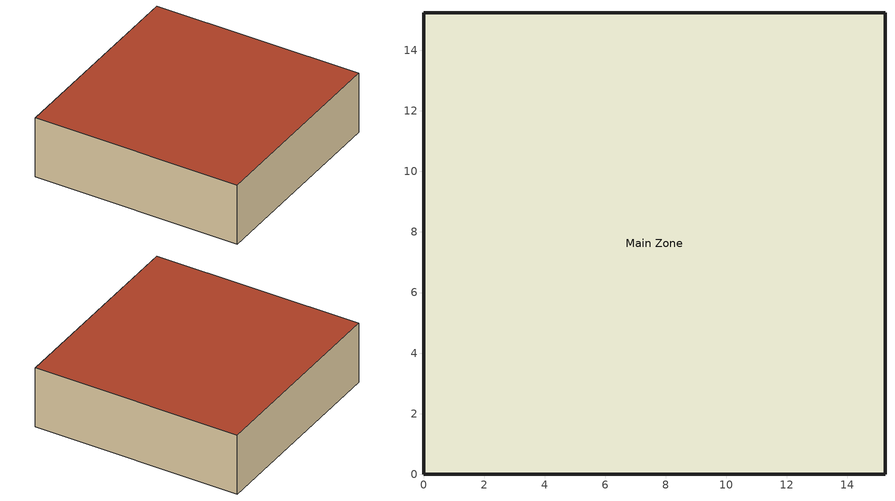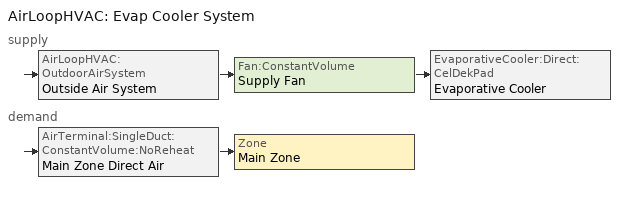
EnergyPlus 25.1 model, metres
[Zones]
Main Zone
 floor adiabatic (FLOOR): 15.24,0 0,0 0,15.24 15.24,15.24 z0
 wall outside (R13WALL): 0,0 15.24,0 15.24,15.24 0,15.24 0,0 z0:4.57
 roof outside (ROOF31): 0,15.24 0,0 15.24,0 15.24,15.24 z4.57
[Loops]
AirLoopHVAC 'Evap Cooler System'
 supply: AirLoopHVAC:OutdoorAirSystem 'Outside Air System' > Fan:ConstantVolume 'Supply Fan' > EvaporativeCooler:Direct:CelDekPad 'Evaporative Cooler'
 demand: AirTerminal:SingleDuct:ConstantVolume:NoReheat 'Main Zone Direct Air' > Zone 'Main Zone'
[Building]
Bldg: Loads convergence tolerance value=0.05; Maximum number of warmup days=30; Minimum number of warmup days=6; North axis=0; Solar distribution=MinimalShadowing; Temperature convergence tolerance value=0.05; Terrain=Suburbs
[Site:GroundTemperature:BuildingSurface]
18.89, 18.92, 19.02, 19.12, 19.21, 19.23, 19.07, 19.32, 19.09, 19.21, 19.13, 18.96
[Site:Location]
Denver Centennial CO USA WMO=724666: Elevation=1793; Latitude=39.74; Longitude=-105.18; Time zone=-7
[SizingPeriod:DesignDay] Barometric pressure=81560; Day of month=21; Daylight saving time indicator=No; Humidity condition type=WetBulb; Rain indicator=No; Snow indicator=No; Solar model indicator=ASHRAEClearSky
Name | Daily dry bulb temperature range | Day type | Maximum dry bulb temperature | Month | Sky clearness | Wetbulb or dewpoint at maximum dry bulb | Wind direction | Wind speed
Denver Centennial Ann Clg 1% Condns DB=>MWB | 15.2 | SummerDesignDay | 32 | 7 | 1 | 15.5 | 0 | 4.9
Denver Centennial Ann Htg 99.6% Condns DB | 0 | WinterDesignDay | -18.8 | 12 | 0 | -18.8 | 340 | 3
[Construction]
FLOOR: C5 - 4 IN HW CONCRETE
R13WALL: R13LAYER
ROOF31: R31LAYER
[Material]
C5 - 4 IN HW CONCRETE: Conductivity=1.729577; Density=2242.585; Roughness=MediumRough; Solar absorptance=0.65; Specific heat=836.8; Thermal absorptance=0.9; Thickness=0.101498; Visible absorptance=0.65
[Material:NoMass] Roughness=Rough; Solar absorptance=0.75; Thermal absorptance=0.9; Visible absorptance=0.75
Name | Thermal resistance
R13LAYER | 2.290965
R31LAYER | 5.456
[AirLoopHVAC]
Evap Cooler System: Design supply air flow rate=2
[AirTerminal:SingleDuct:ConstantVolume:NoReheat]
Main Zone Direct Air: Availability schedule=System Availability Schedule; Maximum air flow rate=1.5
[AvailabilityManager:HighTemperatureTurnOn]
High Temperature Turn On Availability Manager: Temperature=27
[AvailabilityManager:LowTemperatureTurnOff]
Low Temperature Turn Off Availability Manager: Temperature=23
[Controller:OutdoorAir]
Outside Air Controller: Economizer control action type=ModulateFlow; Economizer control type=NoEconomizer; Economizer maximum limit dry bulb temperature=19; Economizer minimum limit dry bulb temperature=4; Lockout type=NoLockout; Maximum outdoor air flow rate=2; Minimum limit type=FixedMinimum; Minimum outdoor air flow rate=2
[EvaporativeCooler:Direct:CelDekPad]
Evaporative Cooler: Availability schedule=System Availability Schedule; Control type=CONSTANT; Direct pad area=0.6; Direct pad depth=0.2; Recirculating water pump power consumption=225
[Fan:ConstantVolume]
Supply Fan: Availability schedule=Fan Availability Schedule; Fan total efficiency=0.7; Maximum flow rate=2; Motor efficiency=0.9; Motor in airstream fraction=1; Pressure rise=600
[ThermostatSetpoint:SingleHeating]
Heating Setpoint: Setpoint temperature schedule=Heating Setpoint Schedule
[Zone]
Main Zone: Ceiling height=Autocalculate; Multiplier=1; Type=1; Volume=Autocalculate
[ZoneControl:Thermostat]
Main Zone Thermostat: Zone or zonelist=Main Zone; Control 1=Heating Setpoint; Control type schedule=Zone Control Type Sched
[ZoneHVAC:Baseboard:Convective:Electric]
Main Zone Baseboard: Availability schedule=System Availability Schedule; Efficiency=0.97; Heating design capacity=8000; Heating design capacity method=HeatingDesignCapacity
[Zone equipment]
Main Zone: Main Zone Direct Air, Main Zone Baseboard
[ZoneInfiltration:DesignFlowRate]
Main Zone Infiltration: Constant term coefficient=1; Design flow rate=0.02; Design flow rate calculation method=Flow/Zone; Schedule=System Availability Schedule; Temperature term coefficient=0; Velocity squared term coefficient=0; Velocity term coefficient=0; Zone or zonelist or space or spacelist=Main Zone
[Schedule:Compact]
Fan Availability Schedule: THROUGH: 12/31, FOR: AllDays, UNTIL: 12:00, 1, UNTIL: 24:00, 0
Heating Setpoint Schedule: Through: 12/31, For: AllDays, Until: 24:00, 20
System Availability Schedule: THROUGH: 12/31, FOR: AllDays, UNTIL: 24:00, 1
Zone Control Type Sched: Through: 12/31, For: AllDays, Until: 24:00, 1
